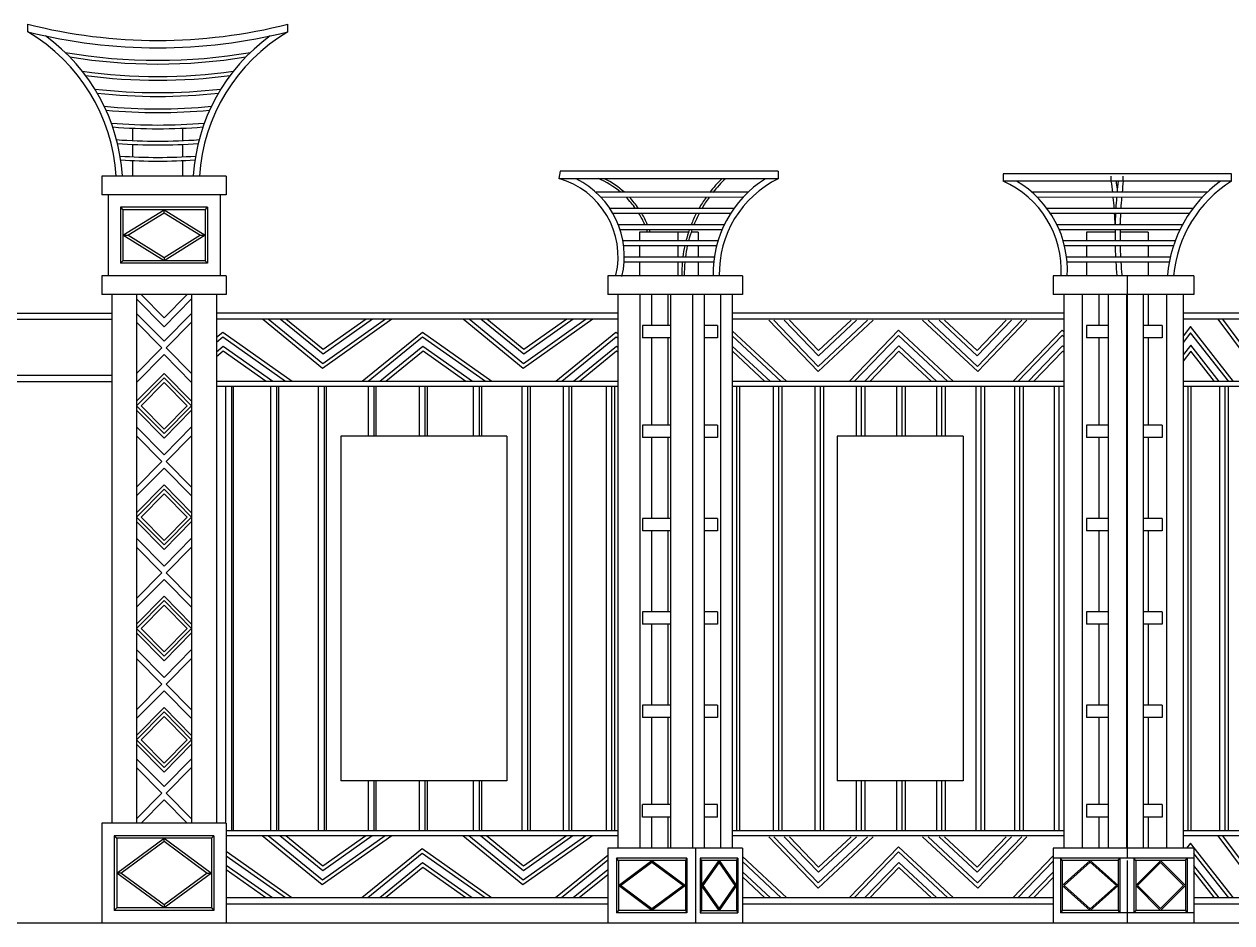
# Model space of a CAD drawing. Extents: x -1237597 to -1121401, y 701438 to 763997.
# Drawn here: x -1139683 to -1129982, y 715406 to 722627 of the extents above; entities that cross this region are included whole.
import ezdxf

# ---------------------------------------------------------------- set-up
doc = ezdxf.new("R2010")
doc.units = 0
doc.header["$LTSCALE"] = 300
doc.header["$MEASUREMENT"] = 0
for name, color, linetype in [('1', 7, 'CONTINUOUS'), ('2', 2, 'CONTINUOUS'), ('4', 4, 'CONTINUOUS')]:
    doc.layers.add(name, color=color, linetype=linetype)

msp = doc.modelspace()

# ---------------------------------------------------------------- linework, layer by layer
at = {"layer": '1', "color": 7}
msp.add_line((-1162879.3, 715405.6), (-1121401.2, 715405.6), dxfattribs=at)
at = {"layer": '2', "color": 2}
for p, q in [((-1138808.8, 721691.3), (-1138808.8, 721791.3)), ((-1138408.8, 721691.3), (-1138408.8, 721791.3)), ((-1138808.8, 721561.3), (-1138808.8, 721661.3)), ((-1138408.8, 721561.3), (-1138408.8, 721661.3)), ((-1138808.8, 721405.6), (-1138808.8, 721531.3)), ((-1138408.8, 721405.6), (-1138408.8, 721531.3)), ((-1139058.8, 721405.6), (-1139058.8, 721255.6)), ((-1138058.8, 721405.6), (-1139058.8, 721405.6)), ((-1138058.8, 721405.6), (-1139058.8, 721405.6)), ((-1138058.8, 721405.6), (-1139058.8, 721405.6)), ((-1138058.8, 721405.6), (-1138058.8, 721255.6)), ((-1138058.8, 721255.6), (-1139058.8, 721255.6)), ((-1139008.8, 721255.6), (-1139008.8, 720605.6)), ((-1138108.8, 721255.6), (-1138108.8, 720605.6)), ((-1138908.8, 721155.6), (-1138908.8, 720705.6)), ((-1138208.8, 721155.6), (-1138908.8, 721155.6)), ((-1138208.8, 721155.6), (-1138208.8, 720705.6)), ((-1134741.2, 720955.6), (-1134741.2, 720885.9)), ((-1134346.8, 720955.6), (-1134741.2, 720955.6)), ((-1134432.1, 720955.6), (-1134432.1, 720885.9)), ((-1134267.8, 720955.6), (-1134325.7, 720955.6)), ((-1134267.8, 720955.6), (-1134267.8, 720885.9)), ((-1131148.8, 720955.6), (-1131148.8, 720885.9)), ((-1130917, 720955.6), (-1131148.8, 720955.6)), ((-1130654.5, 720955.6), (-1130880.4, 720955.6)), ((-1130654.5, 720955.6), (-1130654.5, 720885.9)), ((-1134741.2, 720845.7), (-1134741.2, 720755.9)), ((-1134432.1, 720845.7), (-1134432.1, 720755.9)), ((-1134267.8, 720845.8), (-1134267.8, 720755.9)), ((-1131148.8, 720845.7), (-1131148.8, 720755.9)), ((-1130654.5, 720845.8), (-1130654.5, 720755.9)), ((-1138208.8, 720705.6), (-1138908.8, 720705.6)), ((-1134741.2, 720715.7), (-1134741.2, 720605.6)), ((-1134432.1, 720715.7), (-1134432.1, 720605.6)), ((-1134267.8, 720715.8), (-1134267.8, 720605.6)), ((-1131148.8, 720715.7), (-1131148.8, 720605.6)), ((-1130654.5, 720715.8), (-1130654.5, 720605.6)), ((-1139058.8, 720605.6), (-1139058.8, 720455.6)), ((-1138058.8, 720605.6), (-1139058.8, 720605.6)), ((-1138058.8, 720605.6), (-1138058.8, 720455.6)), ((-1133913.5, 720605.6), (-1134995.5, 720605.6)), ((-1134995.5, 720605.6), (-1134995.5, 720455.6)), ((-1133913.5, 720605.6), (-1133913.5, 720455.6)), ((-1130287.3, 720605.6), (-1131417.2, 720605.6)), ((-1131417.2, 720605.6), (-1131417.2, 720455.6)), ((-1130822.6, 720605.6), (-1130822.6, 720455.6)), ((-1130287.3, 720605.6), (-1130287.3, 720455.6)), ((-1138058.8, 720455.6), (-1139058.8, 720455.6)), ((-1138978.8, 720455.6), (-1138978.8, 716205.6)), ((-1138778.8, 720455.6), (-1138778.8, 716205.6)), ((-1138338.8, 720455.6), (-1138338.8, 716205.6)), ((-1138138.8, 720455.6), (-1138138.8, 716205.6)), ((-1133913.5, 720455.6), (-1134995.5, 720455.6)), ((-1134914.3, 720455.6), (-1134914.3, 716005.6)), ((-1134914.3, 720455.6), (-1134914.3, 716005.6)), ((-1134737.7, 720455.6), (-1134737.7, 716005.6)), ((-1134643.8, 720455.6), (-1134643.8, 720205.6)), ((-1134512.4, 720455.6), (-1134512.4, 720205.6)), ((-1134490.5, 720455.6), (-1134490.5, 716005.6)), ((-1134313.9, 720455.6), (-1134313.9, 716005.6)), ((-1134220, 720455.6), (-1134220, 720105.6)), ((-1134088.6, 720455.6), (-1134088.6, 716005.6)), ((-1133994.7, 720455.6), (-1133994.7, 716005.6)), ((-1130287.3, 720455.6), (-1131417.2, 720455.6)), ((-1131332.4, 720455.6), (-1131332.4, 716005.6)), ((-1131183.8, 720455.6), (-1131183.8, 716005.6)), ((-1131050, 720455.6), (-1131050, 720205.6)), ((-1130975.7, 720455.6), (-1130975.7, 716005.6)), ((-1130827.1, 720455.6), (-1130827.1, 716005.6)), ((-1130822.6, 720455.6), (-1130822.6, 715925.6)), ((-1130693.3, 720455.6), (-1130693.3, 716005.6)), ((-1130654.5, 720455.6), (-1130654.5, 720205.6)), ((-1130505.9, 720455.6), (-1130505.9, 716005.6)), ((-1130372, 720455.6), (-1130372, 716005.6)), ((-1140949.9, 720305.6), (-1138978.8, 720305.6)), ((-1140949.9, 720255.6), (-1138978.8, 720255.6)), ((-1134912.2, 720305.6), (-1138138.8, 720305.6)), ((-1134912.2, 720255.6), (-1138138.8, 720255.6)), ((-1131333.9, 720305.6), (-1133994.7, 720305.6)), ((-1131333.9, 720255.6), (-1133994.7, 720255.6)), ((-1128439.5, 720305.6), (-1130372, 720305.6)), ((-1128439.5, 720255.6), (-1130372, 720255.6)), ((-1134715.8, 720205.6), (-1134715.8, 720105.6)), ((-1134490.5, 720205.6), (-1134715.8, 720205.6)), ((-1134113.3, 720205.6), (-1134220, 720205.6)), ((-1134113.3, 720205.6), (-1134113.3, 720105.6)), ((-1131150.3, 720205.6), (-1131150.3, 720105.6)), ((-1130975.7, 720205.6), (-1131150.3, 720205.6)), ((-1130543, 720205.6), (-1130693.3, 720205.6)), ((-1130543, 720205.6), (-1130543, 720105.6)), ((-1134490.5, 720105.6), (-1134715.8, 720105.6)), ((-1134643.8, 720105.6), (-1134643.8, 719405.6)), ((-1134512.4, 720105.6), (-1134512.4, 719405.6)), ((-1134113.3, 720105.6), (-1134220, 720105.6)), ((-1134220, 720105.6), (-1134220, 716005.6)), ((-1130975.7, 720105.6), (-1131150.3, 720105.6)), ((-1131050, 720105.6), (-1131050, 719405.6)), ((-1130543, 720105.6), (-1130693.3, 720105.6)), ((-1130654.5, 720105.6), (-1130654.5, 719405.6)), ((-1140949.9, 719805.6), (-1138978.8, 719805.6)), ((-1140949.9, 719755.6), (-1138978.8, 719755.6)), ((-1134912.2, 719755.6), (-1138138.8, 719755.6)), ((-1134912.2, 719715.6), (-1138138.8, 719715.6)), ((-1131333.9, 719755.6), (-1133994.7, 719755.6)), ((-1131333.9, 719715.6), (-1133994.7, 719715.6)), ((-1128439.5, 719755.6), (-1130372, 719755.6)), ((-1128439.5, 719715.6), (-1130372, 719715.6)), ((-1134490.5, 719405.6), (-1134715.8, 719405.6)), ((-1134715.8, 719405.6), (-1134715.8, 719305.6)), ((-1134715.8, 719405.6), (-1134715.8, 719305.6)), ((-1134113.3, 719405.6), (-1134220, 719405.6)), ((-1134113.3, 719405.6), (-1134113.3, 719305.6)), ((-1131150.3, 719405.6), (-1131150.3, 719305.6)), ((-1130975.7, 719405.6), (-1131150.3, 719405.6)), ((-1130543, 719405.6), (-1130693.3, 719405.6)), ((-1130543, 719405.6), (-1130543, 719305.6)), ((-1137140.2, 719315.6), (-1137140.2, 716545.6)), ((-1135806.1, 719315.6), (-1137140.2, 719315.6)), ((-1135806.1, 719315.6), (-1135806.1, 716545.6)), ((-1134490.5, 719305.6), (-1134715.8, 719305.6)), ((-1134643.8, 719305.6), (-1134643.8, 718655.6)), ((-1134512.4, 719305.6), (-1134512.4, 718655.6)), ((-1134113.3, 719305.6), (-1134220, 719305.6)), ((-1133152.9, 719315.6), (-1133152.9, 716545.6)), ((-1132139.3, 719315.6), (-1133152.9, 719315.6)), ((-1132139.3, 719315.6), (-1132139.3, 716545.6)), ((-1130975.7, 719305.6), (-1131150.3, 719305.6)), ((-1131050, 719305.6), (-1131050, 718655.6)), ((-1130543, 719305.6), (-1130693.3, 719305.6)), ((-1130654.5, 719305.6), (-1130654.5, 718655.6)), ((-1134490.5, 718655.6), (-1134715.8, 718655.6)), ((-1134715.8, 718655.6), (-1134715.8, 718555.6)), ((-1134715.8, 718655.6), (-1134715.8, 718555.6)), ((-1134113.3, 718655.6), (-1134220, 718655.6)), ((-1134113.3, 718655.6), (-1134113.3, 718555.6)), ((-1131150.3, 718655.6), (-1131150.3, 718555.6)), ((-1130975.7, 718655.6), (-1131150.3, 718655.6)), ((-1131150.3, 718655.6), (-1131150.3, 718555.6)), ((-1130975.7, 718655.6), (-1131150.3, 718655.6)), ((-1130543, 718655.6), (-1130693.3, 718655.6)), ((-1130543, 718655.6), (-1130693.3, 718655.6)), ((-1130543, 718655.6), (-1130543, 718555.6)), ((-1130543, 718655.6), (-1130543, 718555.6)), ((-1134490.5, 718555.6), (-1134715.8, 718555.6)), ((-1134643.8, 718555.6), (-1134643.8, 717905.6)), ((-1134512.4, 718555.6), (-1134512.4, 717905.6)), ((-1134113.3, 718555.6), (-1134220, 718555.6)), ((-1130975.7, 718555.6), (-1131150.3, 718555.6)), ((-1130975.7, 718555.6), (-1131150.3, 718555.6)), ((-1131050, 718555.6), (-1131050, 717905.6)), ((-1130543, 718555.6), (-1130693.3, 718555.6)), ((-1130543, 718555.6), (-1130693.3, 718555.6)), ((-1130654.5, 718555.6), (-1130654.5, 717905.6)), ((-1134490.5, 717905.6), (-1134715.8, 717905.6)), ((-1134715.8, 717905.6), (-1134715.8, 717805.6)), ((-1134715.8, 717905.6), (-1134715.8, 717805.6)), ((-1134113.3, 717905.6), (-1134220, 717905.6)), ((-1134113.3, 717905.6), (-1134113.3, 717805.6)), ((-1131150.3, 717905.6), (-1131150.3, 717805.6)), ((-1130975.7, 717905.6), (-1131150.3, 717905.6)), ((-1130543, 717905.6), (-1130693.3, 717905.6)), ((-1130543, 717905.6), (-1130543, 717805.6)), ((-1134490.5, 717805.6), (-1134715.8, 717805.6)), ((-1134643.8, 717805.6), (-1134643.8, 717155.6)), ((-1134512.4, 717805.6), (-1134512.4, 717155.6)), ((-1134113.3, 717805.6), (-1134220, 717805.6)), ((-1130975.7, 717805.6), (-1131150.3, 717805.6)), ((-1131050, 717805.6), (-1131050, 717155.6)), ((-1130543, 717805.6), (-1130693.3, 717805.6)), ((-1130654.5, 717805.6), (-1130654.5, 717155.6)), ((-1134490.5, 717155.6), (-1134715.8, 717155.6)), ((-1134715.8, 717155.6), (-1134715.8, 717055.6)), ((-1134715.8, 717155.6), (-1134715.8, 717055.6)), ((-1134113.3, 717155.6), (-1134220, 717155.6)), ((-1134220, 717155.6), (-1134220, 717055.6)), ((-1134113.3, 717155.6), (-1134113.3, 717055.6)), ((-1131150.3, 717155.6), (-1131150.3, 717055.6)), ((-1130975.7, 717155.6), (-1131150.3, 717155.6)), ((-1130543, 717155.6), (-1130693.3, 717155.6)), ((-1130543, 717155.6), (-1130543, 717055.6)), ((-1134490.5, 717055.6), (-1134715.8, 717055.6)), ((-1134643.8, 717055.6), (-1134643.8, 716355.6)), ((-1134512.4, 717055.6), (-1134512.4, 716355.6)), ((-1134113.3, 717055.6), (-1134220, 717055.6)), ((-1130975.7, 717055.6), (-1131150.3, 717055.6)), ((-1131050, 717055.6), (-1131050, 716355.6)), ((-1130543, 717055.6), (-1130693.3, 717055.6)), ((-1130654.5, 717055.6), (-1130654.5, 716355.6)), ((-1135806.1, 716545.6), (-1137140.2, 716545.6)), ((-1132139.3, 716545.6), (-1133152.9, 716545.6)), ((-1134490.5, 716355.6), (-1134715.8, 716355.6)), ((-1134715.8, 716255.6), (-1134715.8, 716355.6)), ((-1134113.3, 716355.6), (-1134220, 716355.6)), ((-1134113.3, 716255.6), (-1134113.3, 716355.6)), ((-1130975.7, 716355.6), (-1131150.3, 716355.6)), ((-1131150.3, 716355.6), (-1131150.3, 716255.6)), ((-1130543, 716355.6), (-1130693.3, 716355.6)), ((-1130543, 716355.6), (-1130543, 716255.6)), ((-1139058.8, 716205.6), (-1139058.8, 715405.6)), ((-1138058.8, 716205.6), (-1139058.8, 716205.6)), ((-1138058.8, 716205.6), (-1138058.8, 715405.6)), ((-1134490.5, 716255.6), (-1134715.8, 716255.6)), ((-1134643.8, 716255.6), (-1134643.8, 716005.6)), ((-1134512.4, 716255.6), (-1134512.4, 716005.6)), ((-1134113.3, 716255.6), (-1134220, 716255.6)), ((-1130975.7, 716255.6), (-1131150.3, 716255.6)), ((-1131050, 716255.6), (-1131050, 716005.6)), ((-1130543, 716255.6), (-1130693.3, 716255.6)), ((-1130654.5, 716255.6), (-1130654.5, 716005.6)), ((-1138958.8, 716105.6), (-1138958.8, 715505.6)), ((-1138158.8, 716105.6), (-1138958.8, 716105.6)), ((-1138158.8, 716105.6), (-1138158.8, 715505.6)), ((-1134914.3, 716145.6), (-1138058.8, 716145.6)), ((-1134914.3, 716105.6), (-1138058.8, 716105.6)), ((-1131333.9, 716145.6), (-1133994.7, 716145.6)), ((-1131333.9, 716105.6), (-1133994.7, 716105.6)), ((-1128439.5, 716145.6), (-1130372, 716145.6)), ((-1128439.5, 716105.6), (-1130372, 716105.6)), ((-1133913.5, 716005.6), (-1134995.5, 716005.6)), ((-1134995.5, 716005.6), (-1134995.5, 715405.6)), ((-1134289.1, 716005.6), (-1134289.1, 715405.6)), ((-1133913.5, 716005.6), (-1133913.5, 715405.6)), ((-1131417.2, 716005.6), (-1131417.2, 715405.6)), ((-1130287.3, 716005.6), (-1131417.2, 716005.6)), ((-1130287.3, 716005.6), (-1130287.3, 715405.6)), ((-1130287.3, 715925.6), (-1131417.2, 715925.6)), ((-1130822.6, 715905.6), (-1130822.6, 715405.6)), ((-1134995.5, 715605.6), (-1138058.8, 715605.6)), ((-1131417.2, 715605.6), (-1133913.5, 715605.6)), ((-1128522.8, 715605.6), (-1130287.3, 715605.6)), ((-1138158.8, 715505.6), (-1138958.8, 715505.6)), ((-1134995.5, 715555.6), (-1138058.8, 715555.6)), ((-1131417.2, 715555.6), (-1133913.5, 715555.6)), ((-1128522.8, 715555.6), (-1130287.3, 715555.6)), ((-1130287.3, 715485.6), (-1131357.7, 715485.6))]:
    msp.add_line(p, q, dxfattribs=at)
for radius, end in [(3573.7, 1.67255), (3613.7, 1.65415)]:
    msp.add_arc((-1134489.7, 720871.4), radius, 1.34911, end, dxfattribs=at)
at = {"layer": '4', "color": 4}
for p, q in [((-1139653.9, 722565.6), (-1139653.9, 722627.4)), ((-1137563.6, 722565.6), (-1137563.6, 722627.4)), ((-1135378.1, 721445.6), (-1135388.9, 721386.3)), ((-1133625.4, 721445.6), (-1135378.1, 721445.6)), ((-1133625.4, 721445.6), (-1133625.4, 721385.6)), ((-1131820.2, 721425.6), (-1131820.2, 721365.6)), ((-1129984.2, 721425.6), (-1131820.2, 721425.6)), ((-1129984.2, 721365.6), (-1129984.2, 721425.6)), ((-1133625.4, 721385.6), (-1135386.3, 721385.6)), ((-1129984.2, 721365.6), (-1131820.2, 721365.6)), ((-1130950.3, 721365.6), (-1130950.3, 721405.6)), ((-1130854.1, 721365.6), (-1130854.1, 721405.6)), ((-1133869.4, 721275.9), (-1135088.9, 721275.9)), ((-1133909, 721235.8), (-1135048.4, 721235.6)), ((-1130180.3, 721275.9), (-1131586.6, 721275.9)), ((-1130219.9, 721235.8), (-1131543.7, 721235.6)), ((-1138908.8, 721155.6), (-1138888.8, 721135.6)), ((-1138888.8, 720930.6), (-1138558.8, 721135.6)), ((-1138888.8, 721135.6), (-1138888.8, 720725.6)), ((-1138228.8, 721135.6), (-1138888.8, 721135.6)), ((-1138558.8, 721112), (-1138558.8, 721135.6)), ((-1138558.8, 721135.6), (-1138228.8, 720930.6)), ((-1138228.8, 721135.6), (-1138208.8, 721155.6)), ((-1138228.8, 721135.6), (-1138228.8, 720725.6)), ((-1133982.3, 721145.9), (-1134977.9, 721145.9)), ((-1130295.3, 721145.9), (-1131466.5, 721145.9)), ((-1138850.9, 720930.6), (-1138558.8, 721112)), ((-1138558.8, 721112), (-1138266.7, 720930.6)), ((-1134009.3, 721105.8), (-1134953.2, 721105.6)), ((-1130323.8, 721105.8), (-1131438.4, 721105.6)), ((-1138888.8, 720930.6), (-1138850.9, 720930.6)), ((-1138558.8, 720725.6), (-1138888.8, 720930.6)), ((-1138558.8, 720749.1), (-1138850.9, 720930.6)), ((-1138266.7, 720930.6), (-1138558.8, 720749.1)), ((-1138228.8, 720930.6), (-1138558.8, 720725.6)), ((-1138266.7, 720930.6), (-1138228.8, 720930.6)), ((-1134059.3, 721015.9), (-1134910.4, 721015.9)), ((-1134077.5, 720975.8), (-1134896, 720975.6)), ((-1130378.3, 721015.9), (-1131387.4, 721015.9)), ((-1130398.8, 720975.8), (-1131369, 720975.6)), ((-1134110.2, 720885.9), (-1134873.4, 720885.9)), ((-1134121.4, 720845.8), (-1134867.3, 720845.6)), ((-1130437.3, 720885.9), (-1131336.8, 720885.9)), ((-1130451.4, 720845.8), (-1131326, 720845.6)), ((-1138558.8, 720749.1), (-1138558.8, 720725.6)), ((-1134139.4, 720755.9), (-1134862.1, 720755.9)), ((-1130476.7, 720755.9), (-1131309.5, 720755.9)), ((-1138888.8, 720725.6), (-1138908.8, 720705.6)), ((-1138228.8, 720725.6), (-1138888.8, 720725.6)), ((-1138228.8, 720725.6), (-1138208.8, 720705.6)), ((-1134144.4, 720715.8), (-1134863.5, 720715.7)), ((-1130485.2, 720715.8), (-1131305.4, 720715.6)), ((-1138065.5, 719715.6), (-1138065.5, 716205.6)), ((-1138017.4, 719715.6), (-1138017.4, 716145.6)), ((-1138003.5, 719715.6), (-1138003.5, 716145.6)), ((-1137702.7, 719715.6), (-1137702.7, 716145.6)), ((-1137655, 719715.6), (-1137655, 716145.6)), ((-1137640.1, 719715.6), (-1137640.1, 716145.6)), ((-1137321, 719715.6), (-1137321, 716145.6)), ((-1137273.6, 719715.6), (-1137273.6, 716145.6)), ((-1137257.8, 719715.6), (-1137257.8, 716145.6)), ((-1136920.5, 719715.6), (-1136920.5, 719315.6)), ((-1136873.4, 719715.6), (-1136873.4, 719315.6)), ((-1136856.7, 719715.6), (-1136856.7, 719315.6)), ((-1136510.5, 719715.6), (-1136510.5, 719315.6)), ((-1136464, 719715.6), (-1136464, 719315.6)), ((-1136445.5, 719715.6), (-1136445.5, 719315.6)), ((-1136075.2, 719715.6), (-1136075.2, 719315.6)), ((-1136029.1, 719715.6), (-1136029.1, 719315.6)), ((-1136009.7, 719715.6), (-1136009.7, 719315.6)), ((-1135684.4, 719715.6), (-1135684.4, 716145.6)), ((-1135638.7, 719715.6), (-1135638.7, 716145.6)), ((-1135618.4, 719715.6), (-1135618.4, 716145.6)), ((-1135352.2, 719715.6), (-1135352.2, 716145.6)), ((-1135306.9, 719715.6), (-1135306.9, 716145.6)), ((-1135285.7, 719715.6), (-1135285.7, 716145.6)), ((-1135008.9, 719715.6), (-1135008.9, 716145.6)), ((-1134964, 719715.6), (-1134964, 716145.6)), ((-1134942, 719715.6), (-1134942, 716145.6)), ((-1133961.7, 719715.6), (-1133961.7, 716145.6)), ((-1133936.9, 719715.6), (-1133936.9, 716145.6)), ((-1133665.7, 719715.6), (-1133665.7, 716145.6)), ((-1133622.8, 719715.6), (-1133622.8, 716145.6)), ((-1133597.1, 719715.6), (-1133597.1, 716145.6)), ((-1133330.7, 719715.6), (-1133330.7, 716145.6)), ((-1133288.4, 719715.6), (-1133288.4, 716145.6)), ((-1133261.8, 719715.6), (-1133261.8, 716145.6)), ((-1133000.3, 719715.6), (-1133000.3, 719315.6)), ((-1132958.6, 719715.6), (-1132958.6, 719315.6)), ((-1132931, 719715.6), (-1132931, 719315.6)), ((-1132674.6, 719715.6), (-1132674.6, 719315.6)), ((-1132633.5, 719715.6), (-1132633.5, 719315.6)), ((-1132605, 719715.6), (-1132605, 719315.6)), ((-1132353.8, 719715.6), (-1132353.8, 719315.6)), ((-1132313.4, 719715.6), (-1132313.4, 719315.6)), ((-1132284, 719715.6), (-1132284, 719315.6)), ((-1132038, 719715.6), (-1132038, 716145.6)), ((-1131998.2, 719715.6), (-1131998.2, 716145.6)), ((-1131968, 719715.6), (-1131968, 716145.6)), ((-1131727.4, 719715.6), (-1131727.4, 716145.6)), ((-1131688.3, 719715.6), (-1131688.3, 716145.6)), ((-1131657.2, 719715.6), (-1131657.2, 716145.6)), ((-1131410, 719715.6), (-1131410, 716145.6)), ((-1131371.4, 719715.6), (-1131371.4, 716145.6)), ((-1130335.4, 719715.6), (-1130335.4, 716145.6)), ((-1130310.6, 719715.6), (-1130310.6, 716145.6)), ((-1130081.4, 719715.6), (-1130081.4, 716145.6)), ((-1130038.6, 719715.6), (-1130038.6, 716145.6)), ((-1130012.8, 719715.6), (-1130012.8, 716145.6)), ((-1136920.5, 716545.6), (-1136920.5, 716145.6)), ((-1136873.4, 716545.6), (-1136873.4, 716145.6)), ((-1136856.7, 716545.6), (-1136856.7, 716145.6)), ((-1136510.5, 716545.6), (-1136510.5, 716145.6)), ((-1136464, 716545.6), (-1136464, 716145.6)), ((-1136445.5, 716545.6), (-1136445.5, 716145.6)), ((-1136075.2, 716545.6), (-1136075.2, 716145.6)), ((-1136029.1, 716545.6), (-1136029.1, 716145.6)), ((-1136009.7, 716545.6), (-1136009.7, 716145.6)), ((-1133000.3, 716545.6), (-1133000.3, 716145.6)), ((-1132958.6, 716545.6), (-1132958.6, 716145.6)), ((-1132931, 716545.6), (-1132931, 716145.6)), ((-1132674.6, 716545.6), (-1132674.6, 716145.6)), ((-1132633.5, 716545.6), (-1132633.5, 716145.6)), ((-1132605, 716545.6), (-1132605, 716145.6)), ((-1132353.8, 716545.6), (-1132353.8, 716145.6)), ((-1132313.4, 716545.6), (-1132313.4, 716145.6)), ((-1132284, 716545.6), (-1132284, 716145.6)), ((-1138958.8, 716105.6), (-1138938.8, 716085.6)), ((-1138938.8, 715805.6), (-1138558.8, 716085.6)), ((-1138938.8, 716085.6), (-1138938.8, 715525.6)), ((-1138178.8, 716085.6), (-1138938.8, 716085.6)), ((-1138558.8, 716060.7), (-1138558.8, 716085.6)), ((-1138558.8, 716085.6), (-1138178.8, 715805.6)), ((-1138178.8, 716085.6), (-1138158.8, 716105.6)), ((-1138178.8, 716085.6), (-1138178.8, 715525.6)), ((-1138905.1, 715805.6), (-1138558.8, 716060.7)), ((-1138558.8, 716060.7), (-1138212.5, 715805.6)), ((-1134909.7, 715905.6), (-1134924.8, 715925.6)), ((-1134359.8, 715925.6), (-1134924.8, 715925.6)), ((-1134924.8, 715925.6), (-1134924.8, 715485.6)), ((-1134909.7, 715705.6), (-1134639.9, 715905.6)), ((-1134370.1, 715905.6), (-1134909.7, 715905.6)), ((-1134909.7, 715905.6), (-1134909.7, 715505.6)), ((-1134892.9, 715705.6), (-1134639.9, 715893.1)), ((-1134639.9, 715893.1), (-1134639.9, 715905.6)), ((-1134639.9, 715905.6), (-1134370.1, 715705.6)), ((-1134639.9, 715893.1), (-1134386.8, 715705.6)), ((-1134359.8, 715925.6), (-1134370.1, 715905.6)), ((-1134370.1, 715905.6), (-1134370.1, 715505.6)), ((-1134359.8, 715925.6), (-1134359.8, 715485.6)), ((-1134251.6, 715925.6), (-1134241.3, 715905.6)), ((-1133951.1, 715925.6), (-1134251.6, 715925.6)), ((-1134251.6, 715925.6), (-1134251.6, 715485.6)), ((-1134241.3, 715705.6), (-1134101.3, 715905.6)), ((-1133961.4, 715905.6), (-1134241.3, 715905.6)), ((-1134241.3, 715905.6), (-1134241.3, 715505.6)), ((-1134229.1, 715705.6), (-1134101.3, 715888.1)), ((-1134101.3, 715888.1), (-1134101.3, 715905.6)), ((-1134101.3, 715905.6), (-1133961.4, 715705.6)), ((-1134101.3, 715888.1), (-1133973.6, 715705.6)), ((-1133961.4, 715905.6), (-1133951.1, 715925.6)), ((-1133961.4, 715905.6), (-1133961.4, 715505.6)), ((-1133951.1, 715925.6), (-1133951.1, 715485.6)), ((-1131345.2, 715905.6), (-1131357.7, 715925.6)), ((-1131357.7, 715925.6), (-1131357.7, 715485.6)), ((-1131345.2, 715705.6), (-1131119.6, 715905.6)), ((-1131345.2, 715905.6), (-1131345.2, 715505.6)), ((-1130894, 715905.6), (-1131345.2, 715905.6)), ((-1131330.1, 715705.6), (-1131119.6, 715892.2)), ((-1131119.6, 715905.6), (-1130894, 715705.6)), ((-1131119.6, 715892.2), (-1130909, 715705.6)), ((-1130894, 715905.6), (-1130882.1, 715925.6)), ((-1130894, 715905.6), (-1130894, 715505.6)), ((-1130882.1, 715925.6), (-1130882.1, 715485.6)), ((-1130754.2, 715905.6), (-1130769.1, 715925.6)), ((-1130769.1, 715925.6), (-1130769.1, 715485.6)), ((-1130754.2, 715905.6), (-1130754.2, 715505.6)), ((-1130355.7, 715905.6), (-1130754.2, 715905.6)), ((-1130754.2, 715705.6), (-1130554.2, 715904.8)), ((-1130740.1, 715705.5), (-1130554.2, 715890.7)), ((-1130555, 715905.6), (-1130355.7, 715705.6)), ((-1130554.2, 715890.7), (-1130369.8, 715705.6)), ((-1130355.7, 715905.6), (-1130340.8, 715925.6)), ((-1130355.7, 715905.6), (-1130355.7, 715505.6)), ((-1130340.8, 715925.6), (-1130340.8, 715485.6)), ((-1138905.1, 715805.6), (-1138938.8, 715805.6)), ((-1138558.8, 715525.6), (-1138938.8, 715805.6)), ((-1138558.8, 715550.4), (-1138905.1, 715805.6)), ((-1138212.5, 715805.6), (-1138558.8, 715550.4)), ((-1138178.8, 715805.6), (-1138558.8, 715525.6)), ((-1138212.5, 715805.6), (-1138178.8, 715805.6)), ((-1134892.9, 715705.6), (-1134909.7, 715705.6)), ((-1134639.9, 715505.6), (-1134909.7, 715705.6)), ((-1134639.9, 715518), (-1134892.9, 715705.6)), ((-1134386.8, 715705.6), (-1134639.9, 715518)), ((-1134370.1, 715705.6), (-1134639.9, 715505.6)), ((-1134386.8, 715705.6), (-1134370.1, 715705.6)), ((-1134229.1, 715705.6), (-1134241.3, 715705.6)), ((-1134101.3, 715505.6), (-1134241.3, 715705.6)), ((-1134101.3, 715523), (-1134229.1, 715705.6)), ((-1133973.6, 715705.6), (-1134101.3, 715523)), ((-1133961.4, 715705.6), (-1134101.3, 715505.6)), ((-1133973.6, 715705.6), (-1133961.4, 715705.6)), ((-1131119.6, 715505.6), (-1131345.2, 715705.6)), ((-1131119.6, 715518.9), (-1131330.1, 715705.6)), ((-1130909, 715705.6), (-1131119.6, 715518.9)), ((-1130894, 715705.6), (-1131119.6, 715505.6)), ((-1130555, 715505.6), (-1130754.2, 715705.6)), ((-1130555, 715519.7), (-1130740.1, 715705.5)), ((-1130369.8, 715705.6), (-1130555, 715519.7)), ((-1130355.7, 715705.6), (-1130555, 715505.6)), ((-1138958.8, 715505.6), (-1138938.8, 715525.6)), ((-1138178.8, 715525.6), (-1138938.8, 715525.6)), ((-1138558.8, 715550.4), (-1138558.8, 715525.6)), ((-1138178.8, 715525.6), (-1138158.8, 715505.6)), ((-1134909.7, 715505.6), (-1134924.8, 715485.6)), ((-1134370.1, 715505.6), (-1134909.7, 715505.6)), ((-1134639.9, 715518), (-1134639.9, 715505.6)), ((-1134370.1, 715505.6), (-1134359.8, 715485.6)), ((-1134241.3, 715505.6), (-1134251.6, 715485.6)), ((-1134241.3, 715505.6), (-1133961.4, 715505.6)), ((-1134101.3, 715523), (-1134101.3, 715505.6)), ((-1133961.4, 715505.6), (-1133951.1, 715485.6)), ((-1131345.2, 715505.6), (-1131357.7, 715485.6)), ((-1130894, 715505.6), (-1131345.2, 715505.6)), ((-1130894, 715505.6), (-1130882.1, 715485.6)), ((-1130754.2, 715505.6), (-1130769.1, 715485.6)), ((-1130355.7, 715505.6), (-1130754.2, 715505.6)), ((-1130355.7, 715505.6), (-1130340.8, 715485.6)), ((-1134359.8, 715485.6), (-1134924.8, 715485.6)), ((-1134251.6, 715485.6), (-1133951.1, 715485.6))]:
    msp.add_line(p, q, dxfattribs=at)
for points in [[(-1138743.7, 720455.6), (-1138558.8, 720267.5), (-1138373.8, 720455.6)], [(-1138778.8, 720419.9), (-1138558.8, 720196.2), (-1138338.8, 720419.9)], [(-1138778.8, 720303.2), (-1138558.8, 720079.5), (-1138338.8, 720303.2)], [(-1136728.3, 720255.6), (-1137286, 719861.1), (-1137769.1, 720255.6)], [(-1136780.2, 720255.6), (-1137284.7, 719898.8), (-1137721.6, 720255.6)], [(-1136884.1, 720255.6), (-1137282.1, 719974.1), (-1137626.8, 720255.6)], [(-1136936.1, 720255.6), (-1137280.8, 720011.8), (-1137579.4, 720255.6)], [(-1135116.1, 720255.6), (-1135673.8, 719861.1), (-1136156.9, 720255.6)], [(-1135168, 720255.6), (-1135672.5, 719898.8), (-1136109.4, 720255.6)], [(-1135271.9, 720255.6), (-1135669.9, 719974.1), (-1136014.6, 720255.6)], [(-1135323.9, 720255.6), (-1135668.6, 720011.8), (-1135967.1, 720255.6)], [(-1129417.3, 720255.6), (-1129763.5, 719814.2), (-1130092.3, 720255.6)], [(-1129455.4, 720255.6), (-1129762.8, 719863.6), (-1130054.9, 720255.6)], [(-1138778.8, 720231.9), (-1138576.3, 720026)], [(-1138541.2, 720026), (-1138338.8, 720231.9)], [(-1133556.8, 719755.6), (-1133994.7, 720164)], [(-1132864, 720247.6), (-1133305.8, 719835.4), (-1133701.8, 720247.6)], [(-1132907.9, 720247.6), (-1133304.7, 719877.5), (-1133660.2, 720247.6)], [(-1132995.9, 720247.6), (-1133302.4, 719961.7), (-1133577, 720247.6)], [(-1133039.9, 720247.6), (-1133301.2, 720003.8), (-1133535.4, 720247.6)], [(-1132218.4, 719755.6), (-1132660.3, 720167.8), (-1133056.3, 719755.6)], [(-1132465.6, 720247.6), (-1132023.7, 719835.4), (-1131627.8, 720247.6)], [(-1132421.6, 720247.6), (-1132024.9, 719877.5), (-1131669.4, 720247.6)], [(-1132333.7, 720247.6), (-1132027.2, 719961.7), (-1131752.6, 720247.6)], [(-1132289.7, 720247.6), (-1132028.4, 720003.8), (-1131794.2, 720247.6)], [(-1131332.4, 720155.5), (-1131345.6, 720167.8), (-1131741.6, 719755.6)], [(-1129968.5, 719755.6), (-1130314.7, 720196.9), (-1130372, 720119.9)], [(-1137530.3, 719755.6), (-1138088, 720150), (-1138138.8, 720108.6)], [(-1137582.3, 719755.6), (-1138086.7, 720112.4), (-1138138.8, 720069.9)], [(-1135926.3, 719755.6), (-1136484, 720150), (-1136967, 719755.6)], [(-1135978.2, 719755.6), (-1136482.7, 720112.4), (-1136919.6, 719755.6)], [(-1134914.3, 720139.8), (-1134928.8, 720150), (-1135411.8, 719755.6)], [(-1134914.3, 720103.1), (-1134927.5, 720112.4), (-1135364.4, 719755.6)], [(-1133600.8, 719755.6), (-1133994.7, 720123)], [(-1132262.4, 719755.6), (-1132659.1, 720125.7), (-1133014.7, 719755.6)], [(-1131332.4, 720114.5), (-1131344.4, 720125.7), (-1131700, 719755.6)], [(-1130006.7, 719755.6), (-1130314.1, 720147.5), (-1130372, 720069.7)], [(-1138778.8, 719820.2), (-1138576.3, 720026)], [(-1138778.8, 719748.8), (-1138558.8, 719972.5), (-1138338.8, 719748.8)], [(-1138541.2, 720026), (-1138338.8, 719820.2)], [(-1137686.2, 719755.6), (-1138084.1, 720037), (-1138138.8, 719992.4)], [(-1137738.1, 719755.6), (-1138082.8, 719999.4), (-1138138.8, 719953.7)], [(-1136082.1, 719755.6), (-1136480.1, 720037), (-1136824.7, 719755.6)], [(-1136134.1, 719755.6), (-1136478.8, 719999.4), (-1136777.3, 719755.6)], [(-1134914.3, 720029.6), (-1134924.9, 720037), (-1135269.5, 719755.6)], [(-1134914.3, 719992.8), (-1134923.6, 719999.4), (-1135222.1, 719755.6)], [(-1133688.7, 719755.6), (-1133994.7, 720041)], [(-1133732.7, 719755.6), (-1133994.1, 719999.4), (-1133994.7, 719998.7)], [(-1132350.4, 719755.6), (-1132656.8, 720041.5), (-1132931.5, 719755.6)], [(-1132394.3, 719755.6), (-1132655.7, 719999.4), (-1132889.9, 719755.6)], [(-1131332.4, 720032.4), (-1131342.1, 720041.5), (-1131616.8, 719755.6)], [(-1131332.4, 719991.4), (-1131341, 719999.4), (-1131575.2, 719755.6)], [(-1130082.9, 719755.6), (-1130312.9, 720048.7), (-1130372, 719969.3)], [(-1130121, 719755.6), (-1130312.2, 719999.4), (-1130372, 719919.1)], [(-1138778.8, 719596.5), (-1138558.8, 719820.2), (-1138338.8, 719596.5)], [(-1138778.8, 719560.8), (-1138558.8, 719784.5), (-1138338.8, 719560.8)], [(-1138743.7, 719560.8), (-1138558.8, 719748.8), (-1138373.8, 719560.8)], [(-1138778.8, 719560.8), (-1138558.8, 719337.1), (-1138338.8, 719560.8)], [(-1138778.8, 719525.2), (-1138558.8, 719301.5), (-1138338.8, 719525.2)], [(-1138743.7, 719560.8), (-1138558.8, 719372.8), (-1138373.8, 719560.8)], [(-1138778.8, 719390.6), (-1138558.8, 719166.9), (-1138338.8, 719390.6)], [(-1138778.8, 719319.3), (-1138576.3, 719113.4)], [(-1138541.2, 719113.4), (-1138338.8, 719319.3)], [(-1138778.8, 718907.6), (-1138576.3, 719113.4)], [(-1138541.2, 719113.4), (-1138338.8, 718907.6)], [(-1138778.8, 718836.3), (-1138558.8, 719060), (-1138338.8, 718836.3)], [(-1138778.8, 718701.7), (-1138558.8, 718925.4), (-1138338.8, 718701.7)], [(-1138778.8, 718666.1), (-1138558.8, 718889.8), (-1138338.8, 718666.1)], [(-1138743.7, 718666.1), (-1138558.8, 718854.1), (-1138373.8, 718666.1)], [(-1138778.8, 718666.1), (-1138558.8, 718442.4), (-1138338.8, 718666.1)], [(-1138778.8, 718630.4), (-1138558.8, 718406.7), (-1138338.8, 718630.4)], [(-1138743.7, 718666.1), (-1138558.8, 718478), (-1138373.8, 718666.1)], [(-1138778.8, 718495.9), (-1138558.8, 718272.2), (-1138338.8, 718495.9)], [(-1138778.8, 718424.6), (-1138576.3, 718218.7)], [(-1138541.2, 718218.7), (-1138338.8, 718424.6)], [(-1138778.8, 718012.9), (-1138576.3, 718218.7)], [(-1138541.2, 718218.7), (-1138338.8, 718012.9)], [(-1138778.8, 717941.5), (-1138558.8, 718165.2), (-1138338.8, 717941.5)], [(-1138778.8, 717807), (-1138558.8, 718030.7), (-1138338.8, 717807)], [(-1138778.8, 717771.3), (-1138558.8, 717995), (-1138338.8, 717771.3)], [(-1138743.7, 717771.3), (-1138558.8, 717959.4), (-1138373.8, 717771.3)], [(-1138778.8, 717771.3), (-1138558.8, 717547.7), (-1138338.8, 717771.3)], [(-1138778.8, 717735.7), (-1138558.8, 717512), (-1138338.8, 717735.7)], [(-1138743.7, 717771.3), (-1138558.8, 717583.3), (-1138373.8, 717771.3)], [(-1138778.8, 717601.1), (-1138558.8, 717377.5), (-1138338.8, 717601.1)], [(-1138778.8, 717529.8), (-1138576.3, 717324)], [(-1138541.2, 717324), (-1138338.8, 717529.8)], [(-1138778.8, 717118.1), (-1138576.3, 717324)], [(-1138778.8, 717046.8), (-1138558.8, 717270.5), (-1138338.8, 717046.8)], [(-1138541.2, 717324), (-1138338.8, 717118.1)], [(-1138778.8, 716912.3), (-1138558.8, 717135.9), (-1138338.8, 716912.3)], [(-1138778.8, 716876.6), (-1138558.8, 717100.3), (-1138338.8, 716876.6)], [(-1138743.7, 716876.6), (-1138558.8, 717064.6), (-1138373.8, 716876.6)], [(-1138778.8, 716876.6), (-1138558.8, 716652.9), (-1138338.8, 716876.6)], [(-1138743.7, 716876.6), (-1138558.8, 716688.6), (-1138373.8, 716876.6)], [(-1138778.8, 716841), (-1138558.8, 716617.3), (-1138338.8, 716841)], [(-1138778.8, 716724.2), (-1138558.8, 716500.5), (-1138338.8, 716724.2)], [(-1138778.8, 716652.9), (-1138576.3, 716447.1)], [(-1138541.2, 716447.1), (-1138338.8, 716652.9)], [(-1138778.8, 716241.2), (-1138576.3, 716447.1)], [(-1138743.7, 716205.6), (-1138558.8, 716393.6), (-1138373.8, 716205.6)], [(-1138541.2, 716447.1), (-1138338.8, 716241.2)], [(-1136730.4, 716105.6), (-1137288.2, 715711.1), (-1137771.2, 716105.6)], [(-1136782.4, 716105.6), (-1137286.9, 715748.8), (-1137723.8, 716105.6)], [(-1136886.3, 716105.6), (-1137284.2, 715824.1), (-1137628.9, 716105.6)], [(-1136938.2, 716105.6), (-1137282.9, 715861.8), (-1137581.5, 716105.6)], [(-1135118.2, 716105.6), (-1135676, 715711.1), (-1136159, 716105.6)], [(-1135170.2, 716105.6), (-1135674.7, 715748.8), (-1136111.6, 716105.6)], [(-1135274.1, 716105.6), (-1135672, 715824.1), (-1136016.7, 716105.6)], [(-1135326, 716105.6), (-1135670.7, 715861.8), (-1135969.3, 716105.6)], [(-1132864, 716097.6), (-1133305.8, 715685.4), (-1133701.8, 716097.6)], [(-1132907.9, 716097.6), (-1133304.7, 715727.5), (-1133660.2, 716097.6)], [(-1132995.9, 716097.6), (-1133302.4, 715811.7), (-1133577, 716097.6)], [(-1133039.9, 716097.6), (-1133301.2, 715853.8), (-1133535.4, 716097.6)], [(-1132465.6, 716097.6), (-1132023.7, 715685.4), (-1131627.8, 716097.6)], [(-1132421.6, 716097.6), (-1132024.9, 715727.5), (-1131669.4, 716097.6)], [(-1132333.7, 716097.6), (-1132027.2, 715811.7), (-1131752.6, 716097.6)], [(-1132289.7, 716097.6), (-1132028.4, 715853.8), (-1131794.2, 716097.6)], [(-1129417.3, 716105.6), (-1129763.5, 715664.2), (-1130092.3, 716105.6)], [(-1129455.4, 716105.6), (-1129762.8, 715713.6), (-1130054.9, 716105.6)], [(-1135928.4, 715605.6), (-1136486.1, 716000), (-1136969.2, 715605.6)], [(-1132218.4, 715605.6), (-1132660.3, 716017.8), (-1133056.3, 715605.6)], [(-1129968.5, 715605.6), (-1130314.7, 716046.9), (-1130345.5, 716005.6)], [(-1137532.5, 715605.6), (-1138058.8, 715977.8)], [(-1137584.4, 715605.6), (-1138058.8, 715941)], [(-1135980.4, 715605.6), (-1136484.8, 715962.4), (-1136921.8, 715605.6)], [(-1136084.3, 715605.6), (-1136482.2, 715887), (-1136826.9, 715605.6)], [(-1134995.5, 715947.3), (-1135414, 715605.6)], [(-1134995.5, 715908.6), (-1135366.6, 715605.6)], [(-1133556.8, 715605.6), (-1133913.5, 715938.3)], [(-1133600.8, 715605.6), (-1133913.5, 715897.3)], [(-1132262.4, 715605.6), (-1132659.1, 715975.7), (-1133014.7, 715605.6)], [(-1132350.4, 715605.6), (-1132656.8, 715891.5), (-1132931.5, 715605.6)], [(-1131417.2, 715943.3), (-1131741.6, 715605.6)], [(-1131417.2, 715900), (-1131700, 715605.6)], [(-1130006.7, 715605.6), (-1130287.3, 715963.4)], [(-1137688.3, 715605.6), (-1138058.8, 715867.6)], [(-1137740.3, 715605.6), (-1138058.8, 715830.8)], [(-1136136.2, 715605.6), (-1136480.9, 715849.4), (-1136779.5, 715605.6)], [(-1134995.5, 715831.1), (-1135271.7, 715605.6)], [(-1134995.5, 715792.4), (-1135224.3, 715605.6)], [(-1133688.7, 715605.6), (-1133913.5, 715815.3)], [(-1132394.3, 715605.6), (-1132655.7, 715849.4), (-1132889.9, 715605.6)], [(-1131417.2, 715813.3), (-1131616.8, 715605.6)], [(-1130082.9, 715605.6), (-1130287.3, 715866.2)], [(-1130121, 715605.6), (-1130287.3, 715817.6)], [(-1133732.7, 715605.6), (-1133913.5, 715774.2)], [(-1131417.2, 715770), (-1131575.2, 715605.6)]]:
    msp.add_lwpolyline(points, dxfattribs=at)
for centre, radius, start, end in [((-1138608.8, 726742.7), 4245.9, 255.75042, 284.24958), ((-1138608.8, 726742.7), 4305.9, 255.95308, 284.04692), ((-1140389.5, 721317.5), 1448.7, 3.48434, 59.48543), ((-1140389.5, 721317.5), 1498.7, 3.48434, 54.17441), ((-1136828.1, 721317.5), 1498.7, 125.82559, 176.51566), ((-1136828.1, 721317.5), 1448.7, 120.51457, 176.51566), ((-1138608.8, 726742.7), 4405.9, 260.27348, 279.72652), ((-1138608.8, 726742.7), 4435.9, 260.82281, 279.17719), ((-1138608.8, 726612.7), 4405.9, 262.08859, 277.91141), ((-1138608.8, 726612.7), 4435.9, 262.48168, 277.51832), ((-1138608.8, 726482.7), 4405.9, 263.40288, 276.59712), ((-1138608.8, 726482.7), 4435.9, 263.70088, 276.29912), ((-1138608.8, 726352.7), 4405.9, 264.39292, 275.60708), ((-1138608.8, 726352.7), 4435.9, 264.62236, 275.37764), ((-1138608.8, 726222.7), 4405.9, 265.13932, 274.86068), ((-1138608.8, 726222.7), 4435.9, 265.31445, 274.68555), ((-1138608.8, 726092.7), 4405.9, 265.68558, 274.31442), ((-1138608.8, 726092.7), 4435.9, 265.81494, 274.18506), ((-1138608.8, 725962.7), 4405.9, 266.05704, 273.94296), ((-1138608.8, 725962.7), 4435.9, 266.1461, 273.8539), ((-1135561.2, 720760.4), 649.1, 346.61717, 74.60703), ((-1135561.2, 720760.4), 699.1, 346.61717, 63.39942), ((-1135353.6, 720729.7), 715.6, 49.76021, 66.76101), ((-1135353.6, 720729.7), 735.6, 47.95274, 63.08482), ((-1133335.1, 720621.2), 1065.4, 134.16136, 142.08782), ((-1133335.1, 720621.2), 1045.4, 133.02093, 141.22911), ((-1133251.2, 720624.8), 897.8, 122.07879, 181.30047), ((-1133251.2, 720624.8), 847.8, 116.1962, 181.30047), ((-1132132.7, 720651), 779.9, 356.65876, 66.37656), ((-1132132.7, 720651), 829.9, 356.65876, 59.42901), ((-1134489.7, 720871.4), 3573.7, 6.49874, 7.94782), ((-1134489.7, 720871.4), 3613.7, 6.83062, 7.85929), ((-1127333.4, 720933.8), 3587.1, 173.08747, 174.5281), ((-1127333.4, 720933.8), 3547.1, 173.00913, 174.4662), ((-1129453.1, 720517), 1051.1, 126.16302, 174.92323), ((-1129453.1, 720517), 1001.1, 122.04145, 174.92323), ((-1135353.6, 720729.7), 715.6, 35.56855, 45.00114), ((-1135353.6, 720729.7), 735.6, 34.4621, 43.46423), ((-1133335.1, 720621.2), 1065.4, 144.77408, 150.49904), ((-1133335.1, 720621.2), 1045.4, 143.99606, 149.87695), ((-1134489.7, 720871.4), 3573.7, 4.40491, 5.85091), ((-1127333.4, 720933.8), 3587.1, 175.17229, 176.61091), ((-1127333.4, 720933.8), 3547.1, 175.1176, 176.57265), ((-1135353.6, 720729.7), 715.6, 23.57851, 31.70032), ((-1135353.6, 720729.7), 735.6, 22.90034, 30.74346), ((-1133335.1, 720621.2), 1065.4, 152.94965, 158.25828), ((-1133335.1, 720621.2), 1045.4, 152.38827, 157.82049), ((-1134489.7, 720871.4), 3573.7, 2.31696, 3.75923), ((-1127333.4, 720933.8), 3587.1, 177.25345, 178.68924), ((-1127333.4, 720933.8), 3547.1, 177.22233, 178.67446), ((-1135353.6, 720729.7), 715.6, 18.40231, 20.10989), ((-1135353.6, 720729.7), 735.6, 17.88478, 19.54085), ((-1133335.1, 720621.2), 1065.4, 160.5643, 165.61665), ((-1133335.1, 720621.2), 1045.4, 160.17684, 165.33538), ((-1127333.4, 720933.8), 3587.1, 179.33097, 180.76585), ((-1127333.4, 720933.8), 3547.1, 179.3233, 180.77449), ((-1134489.7, 720871.4), 3613.7, 2.2913, 2.45315), ((-1133335.1, 720621.2), 1065.4, 167.83501, 172.73875), ((-1133335.1, 720621.2), 1045.4, 167.59841, 172.59907), ((-1127333.4, 720933.8), 3587.1, 181.40759, 182.84347), ((-1127333.4, 720933.8), 3547.1, 181.42335, 182.87556), ((-1133335.1, 720621.2), 1065.4, 174.91064, 180.84275), ((-1133335.1, 720621.2), 1045.4, 174.81281, 180.85887), ((-1127333.4, 720933.8), 3587.1, 183.48606, 185.21147), ((-1127333.4, 720933.8), 3547.1, 183.5253, 185.21147)]:
    msp.add_arc(centre, radius, start, end, dxfattribs=at)

doc.saveas('drawing.dxf')
